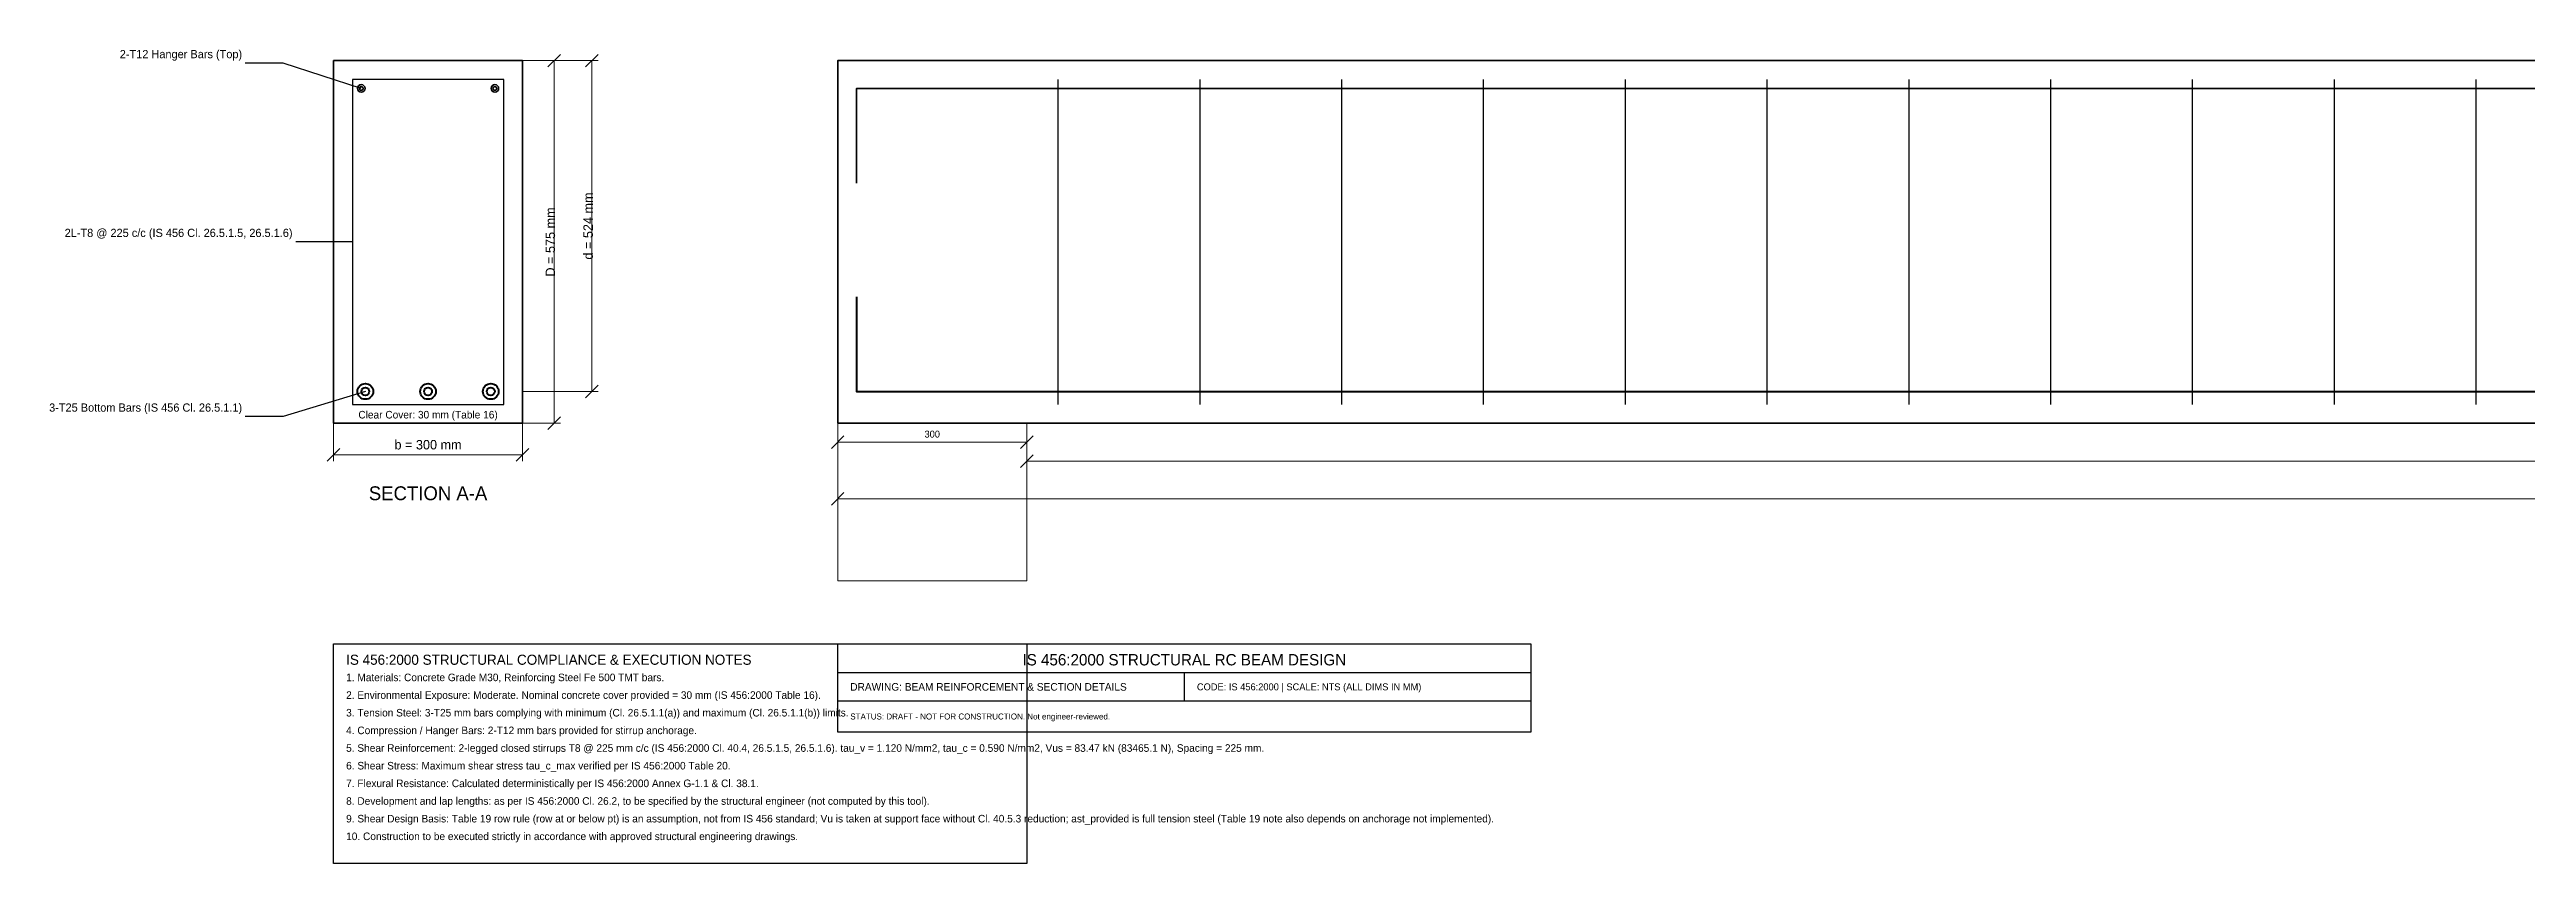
# Model space of a CAD drawing. Header units: millimetres. Extents: x -451 to 7410, y -698 to 646.
# Drawn here: x -451 to 3480, y -698 to 593 of the extents above; entities that cross this region are included whole.
import ezdxf
from ezdxf.enums import TextEntityAlignment as Align

# ---------------------------------------------------------------- set-up
doc = ezdxf.new("R2010")
doc.units = ezdxf.units.MM
for name, color, linetype, lineweight in [('ANNOTATIONS', 6, 'Continuous', 25), ('DIMENSIONS', 2, 'Continuous', 18), ('HATCH', 8, 'Continuous', 13), ('OUTLINE', 7, 'Continuous', 35), ('REBAR_MAIN', 1, 'Continuous', 50), ('REBAR_TOP', 3, 'Continuous', 35), ('STIRRUPS', 4, 'Continuous', 25), ('TITLE_BLOCK', 5, 'Continuous', 25)]:
    doc.layers.add(name, color=color, linetype=linetype, lineweight=lineweight)

msp = doc.modelspace()

# ---------------------------------------------------------------- linework, layer by layer
at = {"layer": 'ANNOTATIONS'}
for p, q in [((-80, 571), (-140, 571)), ((44, 531), (-80, 571)), ((30, 287.5), (-60, 287.5)), ((50.5, 50.5), (-80, 10.5)), ((-80, 10.5), (-140, 10.5))]:
    msp.add_line(p, q, dxfattribs=at)
at = {"layer": 'DIMENSIONS'}
for p, q in [((300, 575), (360, 575)), ((300, 575), (420, 575)), ((340, 565), (360, 585)), ((350, 0), (350, 575)), ((400, 565), (420, 585)), ((410, 50.5), (410, 575)), ((300, 50.5), (420, 50.5)), ((400, 40.5), (420, 60.5)), ((0, 0), (0, -60)), ((300, 0), (300, -60)), ((300, 0), (360, 0)), ((340, -10), (360, 10)), ((800, 0), (800, -130)), ((800, 0), (800, -40)), ((1100, 0), (1100, -70)), ((1100, 0), (1100, -40)), ((790, -40), (810, -20)), ((800, -30), (1100, -30)), ((1090, -40), (1110, -20)), ((-10, -60), (10, -40)), ((0, -50), (300, -50)), ((290, -60), (310, -40)), ((1090, -70), (1110, -50)), ((1100, -60), (7100, -60)), ((790, -130), (810, -110)), ((800, -120), (7400, -120))]:
    msp.add_line(p, q, dxfattribs=at)
at = {"layer": 'HATCH'}
msp.add_lwpolyline([(800, -250), (1100, -250), (1100, 0), (800, 0), (800, -250)], close=True, dxfattribs=at)
at = {"layer": 'OUTLINE'}
for points in [[(0, 0), (300, 0), (300, 575), (0, 575), (0, 0)], [(800, 0), (7400, 0), (7400, 575), (800, 575), (800, 0)]]:
    msp.add_lwpolyline(points, close=True, dxfattribs=at)
at = {"layer": 'REBAR_MAIN'}
msp.add_lwpolyline([(830, 200.5), (830, 50.5), (7370, 50.5), (7370, 200.5)], dxfattribs=at)
for centre, radius in [((50.5, 50.5), 12.5), ((50.5, 50.5), 6.25), ((150, 50.5), 12.5), ((150, 50.5), 6.25), ((249.5, 50.5), 12.5), ((249.5, 50.5), 6.25)]:
    msp.add_circle(centre, radius, dxfattribs=at)
at = {"layer": 'REBAR_TOP'}
msp.add_lwpolyline([(830, 381), (830, 531), (7370, 531), (7370, 381)], dxfattribs=at)
for centre, radius in [((44, 531), 6), ((44, 531), 3), ((256, 531), 6), ((256, 531), 3)]:
    msp.add_circle(centre, radius, dxfattribs=at)
at = {"layer": 'STIRRUPS'}
for p, q in [((1150, 30), (1150, 545)), ((1375, 30), (1375, 545)), ((1600, 30), (1600, 545)), ((1825, 30), (1825, 545)), ((2050, 30), (2050, 545)), ((2275, 30), (2275, 545)), ((2500, 30), (2500, 545)), ((2725, 30), (2725, 545)), ((2950, 30), (2950, 545)), ((3175, 30), (3175, 545)), ((3400, 30), (3400, 545))]:
    msp.add_line(p, q, dxfattribs=at)
msp.add_lwpolyline([(30, 30), (270, 30), (270, 545), (30, 545), (30, 30)], close=True, dxfattribs=at)
at = {"layer": 'TITLE_BLOCK'}
for p, q in [((800, -395), (1900, -395)), ((1350, -395), (1350, -440)), ((800, -440), (1900, -440))]:
    msp.add_line(p, q, dxfattribs=at)
for points in [[(0, -350), (1100, -350), (1100, -698), (0, -698), (0, -350)], [(800, -350), (1900, -350), (1900, -490), (800, -490), (800, -350)]]:
    msp.add_lwpolyline(points, close=True, dxfattribs=at)

# ---------------------------------------------------------------- texts
at = {"layer": 'ANNOTATIONS'}
for s, p in [('2-T12 Hanger Bars (Top)', (-145, 575)), ('2L-T8 @ 225 c/c (IS 456 Cl. 26.5.1.5, 26.5.1.6)', (-65, 291.5)), ('3-T25 Bottom Bars (IS 456 Cl. 26.5.1.1)', (-145, 14.5))]:
    msp.add_text(s, height=13, dxfattribs=at).set_placement(p, align=Align.BOTTOM_RIGHT)
msp.add_text('Clear Cover: 30 mm (Table 16)', height=12, dxfattribs=at).set_placement((150, 4), align=Align.BOTTOM_CENTER)
msp.add_text('SECTION A-A', height=22, dxfattribs=at).set_placement((150, -100), align=Align.TOP_CENTER)
for s, p in [('2. Environmental Exposure: Moderate. Nominal concrete cover provided = 30 mm (IS 456:2000 Table 16).', (20, -431)), ('1. Materials: Concrete Grade M30, Reinforcing Steel Fe 500 TMT bars.', (20, -403)), ('3. Tension Steel: 3-T25 mm bars complying with minimum (Cl. 26.5.1.1(a)) and maximum (Cl. 26.5.1.1(b)) limits.', (20, -459)), ('4. Compression / Hanger Bars: 2-T12 mm bars provided for stirrup anchorage.', (20, -487)), ('5. Shear Reinforcement: 2-legged closed stirrups T8 @ 225 mm c/c (IS 456:2000 Cl. 40.4, 26.5.1.5, 26.5.1.6). tau_v = 1.120 N/mm2, tau_c = 0.590 N/mm2, Vus = 83.47 kN (83465.1 N), Spacing = 225 mm.', (20, -515)), ('6. Shear Stress: Maximum shear stress tau_c_max verified per IS 456:2000 Table 20.', (20, -543)), ('7. Flexural Resistance: Calculated deterministically per IS 456:2000 Annex G-1.1 & Cl. 38.1.', (20, -571)), ('8. Development and lap lengths: as per IS 456:2000 Cl. 26.2, to be specified by the structural engineer (not computed by this tool).', (20, -599)), ('9. Shear Design Basis: Table 19 row rule (row at or below pt) is an assumption, not from IS 456 standard; Vu is taken at support face without Cl. 40.5.3 reduction; ast_provided is full tension steel (Table 19 note also depends on anchorage not implemented).', (20, -627)), ('10. Construction to be executed strictly in accordance with approved structural engineering drawings.', (20, -655))]:
    msp.add_text(s, height=12, dxfattribs=at).set_placement(p, align=Align.MIDDLE_LEFT)
at = {"layer": 'DIMENSIONS'}
for s, p in [('d = 524 mm', (416, 312.8)), ('D = 575 mm', (356, 287.5))]:
    msp.add_text(s, height=15, rotation=90, dxfattribs=at).set_placement(p, align=Align.BOTTOM_CENTER)
for s, height, p in [('b = 300 mm', 15, (150, -46)), ('300', 11, (950, -26))]:
    msp.add_text(s, height=height, dxfattribs=at).set_placement(p, align=Align.BOTTOM_CENTER)
at = {"layer": 'TITLE_BLOCK'}
for s, height, p in [('IS 456:2000 STRUCTURAL COMPLIANCE & EXECUTION NOTES', 16, (20, -375)), ('DRAWING: BEAM REINFORCEMENT & SECTION DETAILS', 12, (820, -418)), ('CODE: IS 456:2000 | SCALE: NTS (ALL DIMS IN MM)', 11, (1370, -418)), ('STATUS: DRAFT - NOT FOR CONSTRUCTION. Not engineer-reviewed.', 9.5, (820, -465))]:
    msp.add_text(s, height=height, dxfattribs=at).set_placement(p, align=Align.MIDDLE_LEFT)
msp.add_text('IS 456:2000 STRUCTURAL RC BEAM DESIGN', height=18, dxfattribs=at).set_placement((1350, -375), align=Align.MIDDLE_CENTER)

doc.saveas('drawing.dxf')
